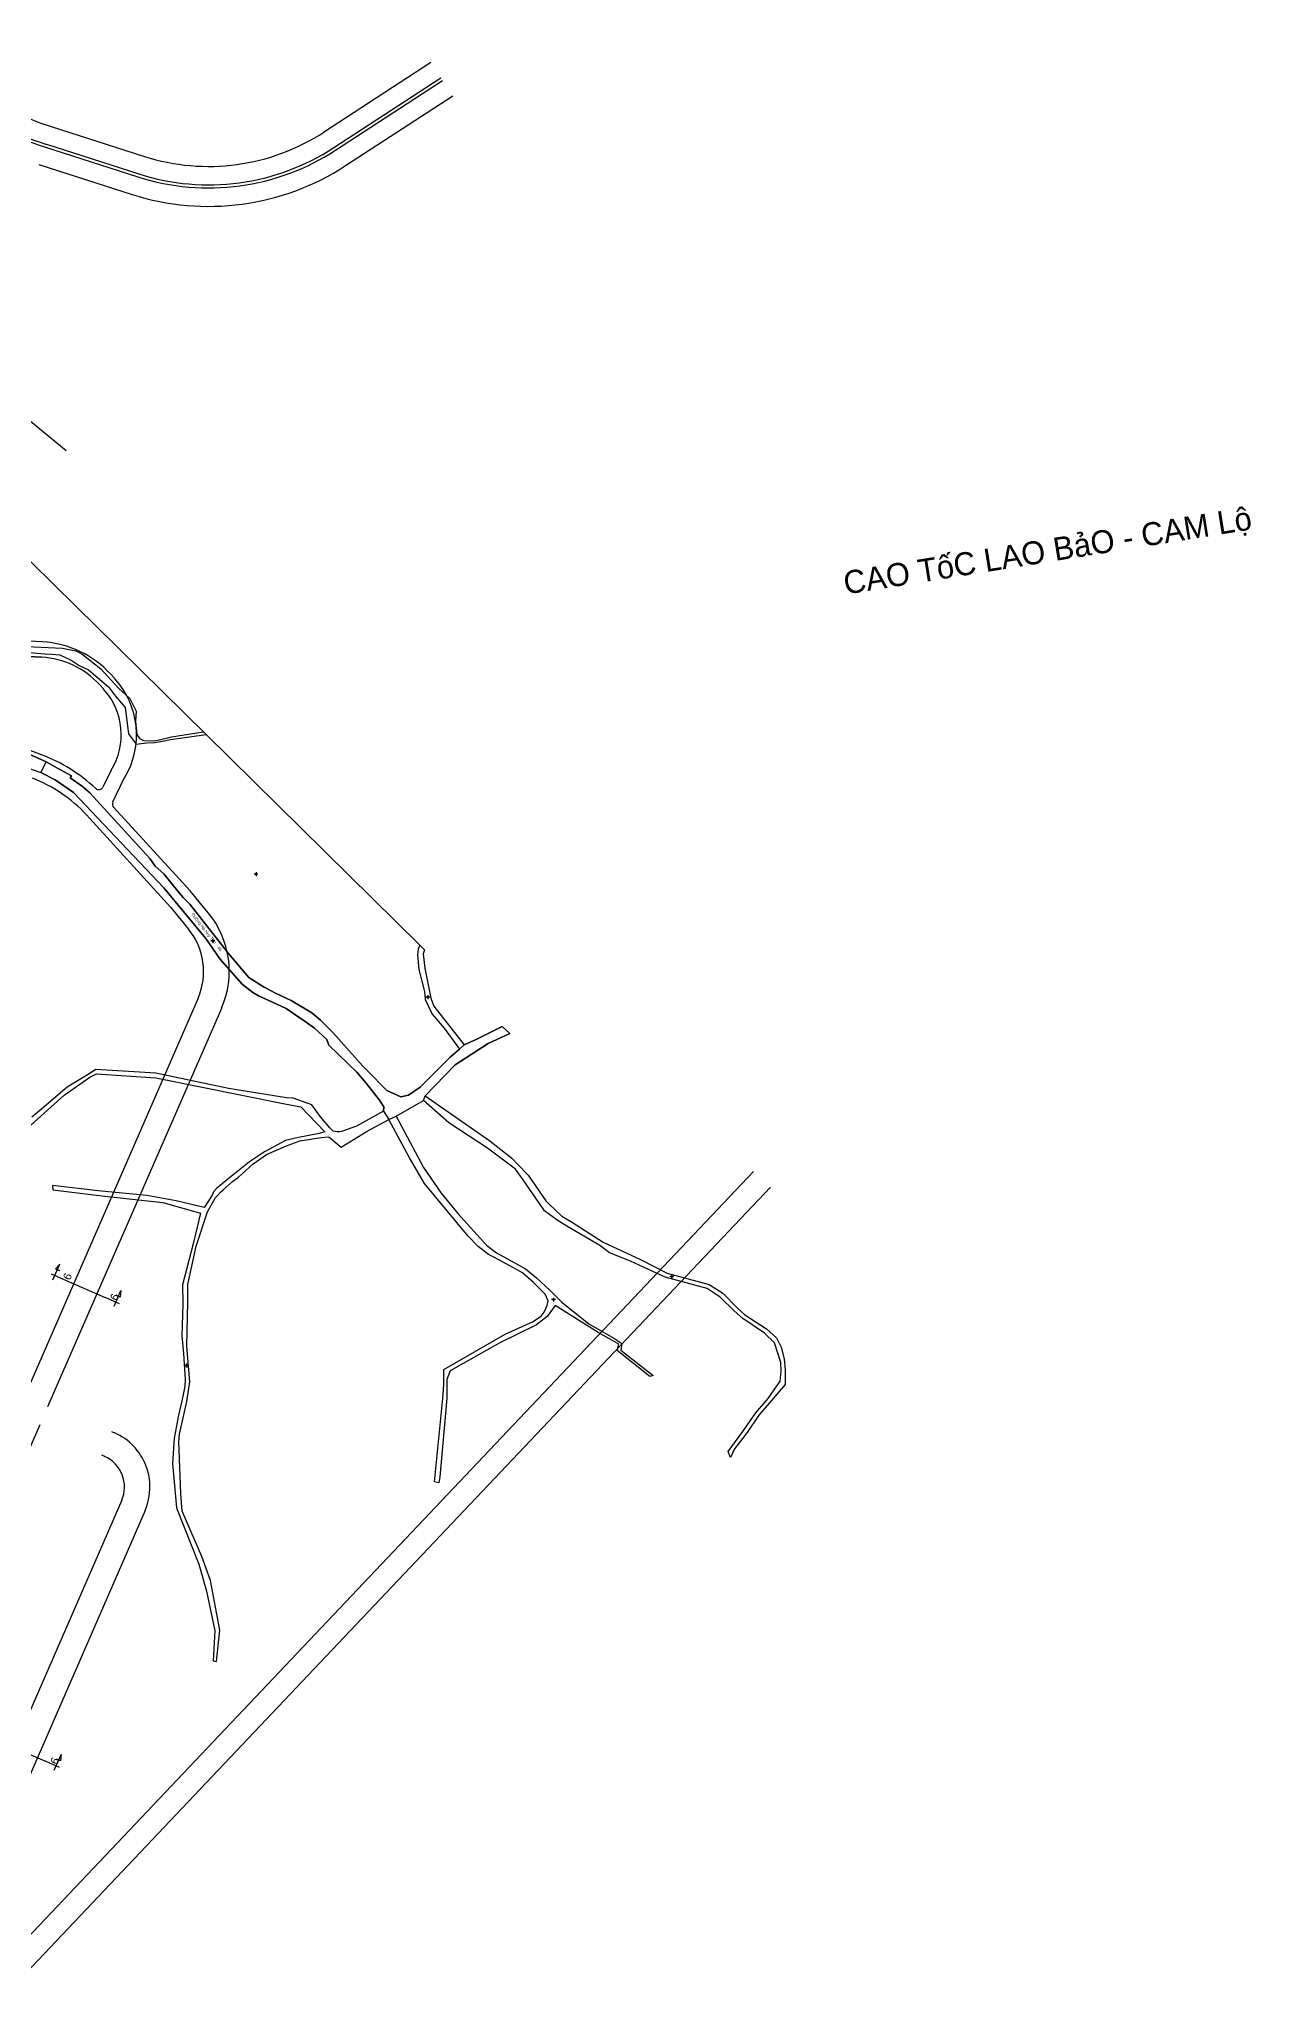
# Model space of a CAD drawing. Extents: x 548357 to 553331, y 1835329 to 1842351.
# Drawn here: x 552542 to 553331, y 1838667 to 1839931 of the extents above; entities that cross this region are included whole.
import ezdxf

# ---------------------------------------------------------------- set-up
doc = ezdxf.new("R2010")
doc.units = 0
for name, color, linetype in [('Level 1', 7, 'Continuous'), ('Level 10', 7, 'Continuous'), ('Level 11', 7, 'Continuous'), ('Level 2', 7, 'Continuous'), ('Level 27', 7, 'Continuous'), ('Level 30', 7, 'Continuous'), ('Level 4', 7, 'Continuous'), ('Level 5', 7, 'Continuous')]:
    doc.layers.add(name, color=color, linetype=linetype)

msp = doc.modelspace()

# ---------------------------------------------------------------- linework, layer by layer
at = {"layer": 'Level 1'}
for points in [[(552551.5, 1839123.1), (552556, 1839133.3)], [(552556, 1839133.3), (552553.2, 1839130.2), (552555.8, 1839129)], [(552550.4, 1839126.9), (552559.7, 1839122.9)], [(552559.7, 1839122.9), (552585.6, 1839111.6)], [(552594.9, 1839107.5), (552585.6, 1839111.6)], [(552591.3, 1839105.8), (552595.8, 1839116)], [(552595.8, 1839116), (552595.3, 1839111.8), (552592.7, 1839113)], [(552520.7, 1838821.1), (552546.6, 1838809.8)], [(552555.9, 1838805.7), (552546.6, 1838809.8)], [(552552.4, 1838804), (552556.8, 1838814.2)], [(552556.8, 1838814.2), (552556.4, 1838810), (552553.8, 1838811.2)]]:
    msp.add_lwpolyline(points, dxfattribs=at)
at = {"layer": 'Level 10'}
for p, q in [((552651.2, 1839477.9), (552790.4, 1839340.7)), ((552543.6, 1839453.2), (552547.1, 1839460)), ((552816.1, 1839273.1), (552819.1, 1839276)), ((552766.6, 1839232.7), (552770.1, 1839227.3)), ((552774.9, 1839229.5), (552792.7, 1839239.7)), ((552792.7, 1839239.7), (552793.9, 1839242.8)), ((552770.1, 1839227.3), (552774.9, 1839229.5))]:
    msp.add_line(p, q, dxfattribs=at)
for points in [[(552236.5, 1839855.9), (552237.8, 1839855.4), (552261.5, 1839848.7), (552266.6, 1839857.7), (552274.6, 1839854), (552279.7, 1839850.4), (552282, 1839848.5), (552285.3, 1839846.3), (552291.2, 1839844), (552292.1, 1839841), (552291.7, 1839835.1), (552285.8, 1839823.9), (552279.3, 1839815.7), (552307.2, 1839806.7), (552323.1, 1839804), (552523.4, 1839603.7), (552651.2, 1839477.9)], [(552529.8, 1839535.4), (552557.8, 1839534.1), (552566.5, 1839532.4), (552570.4, 1839530.3), (552582.8, 1839520.6), (552594.1, 1839508), (552601.6, 1839501.3), (552605.7, 1839493.1), (552605.2, 1839486.6), (552606.1, 1839477.8), (552607.8, 1839475.2), (552610.4, 1839474), (552617.2, 1839473.8), (552621.8, 1839474.7), (552628.8, 1839476.3), (552649.4, 1839479.6)], [(552519.7, 1839531.8), (552534.7, 1839531.4), (552541, 1839530.7), (552546.4, 1839530.3), (552550.5, 1839530.1), (552556, 1839529.6), (552563.3, 1839526.2), (552568.6, 1839522.8), (552574.6, 1839519.9), (552587.6, 1839508.9), (552592.3, 1839502.7), (552598.6, 1839495.4), (552600.8, 1839478.2), (552605.7, 1839471.6), (552612.6, 1839472.4), (552617.6, 1839472.6), (552622.8, 1839473.5), (552628, 1839474.7), (552651.2, 1839477.9)], [(552504.5, 1839475.4), (552513.5, 1839472.4), (552520.9, 1839470.1), (552526.4, 1839468.8), (552531.4, 1839466.9), (552536.9, 1839464.7), (552541.9, 1839462.5), (552547.1, 1839460)], [(552547.1, 1839460), (552558.5, 1839453.7), (552563.7, 1839451), (552562.8, 1839449.6), (552570.7, 1839444), (552575.6, 1839440), (552614.6, 1839397.2), (552618.1, 1839392.2), (552623.8, 1839387.1), (552632.9, 1839375.9), (552636.4, 1839371.9), (552640.7, 1839367.5), (552665.7, 1839335.4), (552679.1, 1839319.7), (552688.5, 1839313.6), (552696.9, 1839309.3), (552706.5, 1839304.7), (552720, 1839296.7), (552725.6, 1839291.9), (552734, 1839283.7), (552753.2, 1839262), (552756, 1839259.2), (552768.9, 1839246.2), (552777.9, 1839242), (552782.9, 1839243.1), (552790.5, 1839248.4), (552810.1, 1839267.9), (552816.1, 1839273.1)], [(552532.1, 1839457.5), (552538.1, 1839455), (552543.6, 1839453.2)], [(552766.6, 1839232.7), (552766.8, 1839235.6), (552764, 1839239.9), (552755.4, 1839250.9), (552749.3, 1839258.2), (552731, 1839275.7), (552731, 1839275.7), (552731, 1839275.7), (552729.9, 1839279.4), (552721.7, 1839286.8), (552715.8, 1839291.2), (552703.3, 1839299.5), (552694.4, 1839303.8), (552685.7, 1839307.7), (552681.6, 1839309.9), (552674.8, 1839315.4), (552660.2, 1839332), (552651.1, 1839345.1), (552623.8, 1839378), (552564.9, 1839440.2), (552552.9, 1839448.4), (552543.6, 1839453.2)], [(552790.4, 1839340.7), (552789.2, 1839338.2), (552788.8, 1839334.8), (552789.6, 1839324.9), (552793.4, 1839310.7), (552793.9, 1839305.5), (552798.4, 1839295.8), (552806.1, 1839286.8), (552816.1, 1839273.1)], [(552790.4, 1839340.7), (552793.4, 1839337.8), (552792.5, 1839335.2), (552793.6, 1839325.9), (552797.4, 1839306.2), (552799.5, 1839301.1), (552819.1, 1839276)], [(552819.1, 1839276), (552827.5, 1839279.7), (552844, 1839287.9), (552848.8, 1839283.3), (552834.7, 1839276.8), (552813.4, 1839262.9), (552793.9, 1839242.8)], [(552766.6, 1839232.7), (552749.2, 1839223), (552739.9, 1839219.8), (552738.3, 1839219.4), (552736.5, 1839219.3), (552734, 1839219.7), (552731.8, 1839221.9), (552725.7, 1839229.1), (552720, 1839236.8), (552707.8, 1839241.3), (552703.5, 1839241.4), (552671.2, 1839246.6), (552665.9, 1839247.5), (552618.4, 1839257.4), (552579.4, 1839259.8), (552574.5, 1839256.6), (552560.9, 1839248.4), (552544.4, 1839234.3), (552537.8, 1839228.9)], [(552537.2, 1839223.6), (552558.8, 1839243.1), (552575.5, 1839254.9), (552579.8, 1839257.1), (552618.6, 1839254.4), (552702.4, 1839237.6), (552712.8, 1839235.5), (552728.5, 1839219.3), (552724.8, 1839218.2), (552711.3, 1839215.7), (552702.9, 1839213.7), (552689.3, 1839206.4), (552679.5, 1839199.9), (552669.8, 1839192), (552666.7, 1839189.6), (552660.3, 1839184.5), (552658.1, 1839182.6), (552656.1, 1839180.3), (552655.1, 1839178.2), (552649.9, 1839170), (552631.7, 1839174.5), (552612.7, 1839177.8), (552580.9, 1839180.9)], [(552793.9, 1839242.8), (552835.9, 1839213.5), (552850.1, 1839202.2), (552854, 1839198.3), (552860.8, 1839191.2), (552872.3, 1839174.5), (552874.2, 1839172.4), (552882.8, 1839164.4), (552889, 1839160.7), (552909.7, 1839147.5), (552934, 1839136.3), (552951.2, 1839127.4), (552978.6, 1839120.1), (552987.6, 1839114.3), (552996.8, 1839104.8), (553001.9, 1839100.2), (553015.9, 1839091.1), (553022.5, 1839085.2), (553025.5, 1839079.2), (553027.5, 1839071.6), (553028.1, 1839064.3), (553028, 1839054.9), (553019, 1839044.2), (553010.9, 1839035), (553003.3, 1839023.7), (552995.2, 1839013), (552992.5, 1839007.5), (552991, 1839011.4), (553000.6, 1839024.3), (553009, 1839036.4), (553017.1, 1839045.9), (553024.9, 1839057.1), (553025.5, 1839063.6), (553025.2, 1839069.3), (553021.1, 1839082.1), (553014.7, 1839088.3), (553000.6, 1839097.8), (552994.9, 1839102.9), (552985.8, 1839111.7), (552977.3, 1839117.5), (552950, 1839124.7), (552927.5, 1839135.2), (552913.7, 1839140.7), (552907.5, 1839145.4), (552885.9, 1839157.9), (552879.7, 1839161.8), (552871.5, 1839168), (552868.3, 1839172.7), (552857.5, 1839188), (552852.7, 1839195.1), (552834.3, 1839208.6), (552809.2, 1839225.2), (552792.7, 1839239.7)], [(552580.9, 1839180.9), (552551.3, 1839184.4), (552551.5, 1839181.5), (552585.3, 1839177.4), (552623, 1839173.4), (552647.5, 1839166.5), (552642.7, 1839146.4), (552635.9, 1839119.7), (552636.1, 1839107.2), (552635.4, 1839086.7), (552636.6, 1839075.2), (552637.7, 1839058.3), (552637.3, 1839053.6), (552635.5, 1839044.3), (552633.3, 1839035), (552630.4, 1839020), (552629.4, 1839003.5), (552631.9, 1838974.7), (552646.4, 1838938.1), (552651.5, 1838920.4), (552656.9, 1838894.7), (552655.8, 1838875.1), (552657.9, 1838874.8), (552660.1, 1838895.1), (552654.1, 1838927.5), (552648.4, 1838943), (552635.6, 1838972.6), (552634.8, 1838983.7), (552634.3, 1838995.8), (552633.4, 1839017.6), (552633.9, 1839022.6), (552638.7, 1839043.9), (552640.7, 1839056.7), (552638.7, 1839079.6), (552639.3, 1839108.6), (552639.4, 1839119.9), (552644.8, 1839144.9), (552652.1, 1839167.3), (552657.4, 1839176.7), (552658.6, 1839178), (552660.6, 1839180), (552662.3, 1839181.7), (552668.5, 1839187), (552672.3, 1839189.9), (552681.9, 1839198.5), (552690.5, 1839204.5), (552703.5, 1839210.3), (552712.3, 1839213.5), (552726.2, 1839215.7), (552731.1, 1839216), (552739.2, 1839209.4), (552756.1, 1839219.8), (552770.1, 1839227.3)], [(552774.9, 1839229.5), (552785.6, 1839209.6), (552792.8, 1839196.2), (552804.2, 1839179.4), (552815, 1839166.3), (552833.8, 1839145.5), (552840.3, 1839140.7), (552853.6, 1839133.2), (552859, 1839130.1), (552866.3, 1839124.4), (552875.2, 1839116.2), (552882.8, 1839108.5), (552900.4, 1839094.3), (552916.5, 1839085), (552921.9, 1839081.6), (552921.1, 1839077.2), (552942.2, 1839060.8), (552940.1, 1839060.1), (552918.8, 1839077), (552919.9, 1839081.1), (552916.8, 1839083), (552906.4, 1839088.8), (552878.5, 1839106.4), (552873.2, 1839099.1), (552866.2, 1839093.7), (552842.3, 1839082), (552810.1, 1839063.9), (552807.9, 1839058.1), (552807.9, 1839055.1), (552807.8, 1839046), (552803.4, 1838994.9), (552802.8, 1838990.9), (552799.9, 1838991.6), (552805.3, 1839045.8), (552805.9, 1839054.8), (552805.9, 1839064.8), (552845.8, 1839087.7), (552863.7, 1839095.8), (552869.2, 1839099.3), (552871.2, 1839102.1), (552873.2, 1839106.4), (552873.9, 1839109.4), (552871.8, 1839113.8), (552864.3, 1839121.4), (552857.2, 1839127.5), (552851.4, 1839130.8), (552838.4, 1839137.8), (552835, 1839139.6), (552828.3, 1839144.7), (552821.7, 1839151.4), (552793.4, 1839185.8), (552783.6, 1839202.5), (552770.1, 1839227.3)]]:
    msp.add_lwpolyline(points, dxfattribs=at)
at = {"layer": 'Level 11'}
for p, q in [((552683.1, 1839386.9), (552682.5, 1839386.9)), ((552683.7, 1839387.5), (552683.1, 1839386.9)), ((552683.1, 1839386.9), (552683.7, 1839386.3)), ((552683.7, 1839388.2), (552683.7, 1839387.5)), ((552684.4, 1839386.9), (552683.7, 1839387.5)), ((552683.7, 1839386.3), (552684.4, 1839386.9)), ((552683.7, 1839386.3), (552683.7, 1839385.7)), ((552685, 1839386.9), (552684.4, 1839386.9)), ((552655.1, 1839343.6), (552654.4, 1839343.6)), ((552655.7, 1839344.2), (552655.1, 1839343.6)), ((552655.1, 1839343.6), (552655.7, 1839343)), ((552655.7, 1839344.9), (552655.7, 1839344.2)), ((552656.3, 1839343.6), (552655.7, 1839344.2)), ((552655.7, 1839343), (552656.3, 1839343.6)), ((552655.7, 1839343), (552655.7, 1839342.4)), ((552656.9, 1839343.6), (552656.3, 1839343.6)), ((552795.5, 1839308.2), (552795.5, 1839307.5)), ((552794.9, 1839306.9), (552794.3, 1839306.9)), ((552795.5, 1839307.5), (552794.9, 1839306.9)), ((552794.9, 1839306.9), (552795.5, 1839306.3)), ((552796.2, 1839306.9), (552795.5, 1839307.5)), ((552795.5, 1839306.3), (552796.2, 1839306.9)), ((552795.5, 1839306.3), (552795.5, 1839305.7)), ((552796.8, 1839306.9), (552796.2, 1839306.9)), ((552953.7, 1839125.1), (552953.1, 1839125.1)), ((552954.3, 1839125.8), (552953.7, 1839125.1)), ((552953.7, 1839125.1), (552954.3, 1839124.5)), ((552954.3, 1839126.4), (552954.3, 1839125.8)), ((552954.9, 1839125.1), (552954.3, 1839125.8)), ((552954.3, 1839124.5), (552954.9, 1839125.1)), ((552954.3, 1839124.5), (552954.3, 1839123.9)), ((552955.6, 1839125.1), (552954.9, 1839125.1)), ((552876.7, 1839110.2), (552876.1, 1839110.2)), ((552877.3, 1839110.8), (552876.7, 1839110.2)), ((552876.7, 1839110.2), (552877.3, 1839109.6)), ((552877.3, 1839111.4), (552877.3, 1839110.8)), ((552877.9, 1839110.2), (552877.3, 1839110.8)), ((552877.3, 1839109.6), (552877.9, 1839110.2)), ((552877.3, 1839109.6), (552877.3, 1839108.9)), ((552878.6, 1839110.2), (552877.9, 1839110.2)), ((552638.4, 1839067.9), (552637.8, 1839067.3)), ((552638.4, 1839068.5), (552638.4, 1839067.9)), ((552639.1, 1839067.3), (552638.4, 1839067.9)), ((552637.8, 1839067.3), (552637.2, 1839067.3)), ((552637.8, 1839067.3), (552638.4, 1839066.7)), ((552638.4, 1839066.7), (552639.1, 1839067.3)), ((552638.4, 1839066.7), (552638.4, 1839066)), ((552639.7, 1839067.3), (552639.1, 1839067.3))]:
    msp.add_line(p, q, dxfattribs=at)
for centre in [(552683.7, 1839386.9), (552655.7, 1839343.6), (552795.5, 1839306.9), (552954.3, 1839125.1), (552877.3, 1839110.2), (552638.4, 1839067.3)]:
    msp.add_circle(centre, 0.15, dxfattribs=at)
at = {"layer": 'Level 2'}
msp.add_lwpolyline([(552401.8, 1839497.7), (552404.7, 1839496.4), (552429.3, 1839490.3), (552456.2, 1839483.3), (552482.9, 1839475.1), (552491.8, 1839472.2), (552517.2, 1839461.7), (552523.7, 1839459.9), (552529.4, 1839457.8), (552532.1, 1839457.5), (552538.1, 1839455), (552543.6, 1839453.2), (552547.1, 1839460), (552541.9, 1839462.5), (552536.9, 1839464.7), (552531.4, 1839466.9), (552526.4, 1839468.8), (552520.9, 1839470.1), (552513.5, 1839472.4), (552504.5, 1839475.4), (552501.5, 1839475.9)], dxfattribs=at)
at = {"layer": 'Level 27'}
for p, q in [((552563.7, 1839451), (552558.5, 1839453.7)), ((552562.8, 1839449.6), (552563.7, 1839451)), ((552570.7, 1839444), (552562.8, 1839449.6)), ((552575.6, 1839440), (552570.7, 1839444)), ((552725.6, 1839291.9), (552720, 1839296.7)), ((552734, 1839283.7), (552725.6, 1839291.9))]:
    msp.add_line(p, q, dxfattribs=at)
for points in [[(552558.5, 1839453.7), (552547.1, 1839460), (552543.6, 1839453.2), (552552.9, 1839448.4), (552564.9, 1839440.2), (552623.8, 1839378), (552651.1, 1839345.1), (552660.2, 1839332), (552674.8, 1839315.4), (552681.6, 1839309.9), (552685.7, 1839307.7), (552694.4, 1839303.8), (552703.3, 1839299.5), (552715.8, 1839291.2), (552721.7, 1839286.8), (552729.9, 1839279.4), (552731, 1839275.7), (552731, 1839275.7), (552749.3, 1839258.2), (552755.4, 1839250.9), (552764, 1839239.9), (552766.8, 1839235.6), (552766.6, 1839232.7), (552770.1, 1839227.3), (552774.9, 1839229.5), (552792.7, 1839239.7), (552793.9, 1839242.8), (552813.4, 1839262.9), (552834.7, 1839276.8), (552848.8, 1839283.3), (552844, 1839287.9), (552827.5, 1839279.7), (552819.1, 1839276), (552816.1, 1839273.1), (552810.1, 1839267.9), (552790.5, 1839248.4), (552782.9, 1839243.1), (552777.9, 1839242), (552768.9, 1839246.2), (552756, 1839259.2), (552753.2, 1839262), (552734, 1839283.7)], [(552618.1, 1839392.2), (552614.6, 1839397.2), (552575.6, 1839440)], [(552665.7, 1839335.4), (552640.7, 1839367.5), (552636.4, 1839371.9), (552632.9, 1839375.9), (552623.8, 1839387.1), (552618.1, 1839392.2)], [(552720, 1839296.7), (552706.5, 1839304.7), (552696.9, 1839309.3), (552688.5, 1839313.6), (552679.1, 1839319.7), (552665.7, 1839335.4)]]:
    msp.add_lwpolyline(points, dxfattribs=at)
at = {"layer": 'Level 30'}
for points in [[(552727.7, 1839869.8), (552797.5, 1839915.3)], [(552734.3, 1839859.7), (552804, 1839905.2)], [(552735.4, 1839858), (552805.1, 1839903.5)], [(552741.9, 1839848), (552811.7, 1839893.5)], [(552550.3, 1839873.5), (552611.1, 1839854)], [(552546, 1839860.2), (552606.8, 1839840.7)], [(552546.6, 1839862.1), (552607.4, 1839842.6)], [(552542.4, 1839848.7), (552603.1, 1839829.3)], [(552560.2, 1839662.5), (552412.4, 1839783.8)], [(552544.8, 1839538.1), (552523.2, 1839539.3)], [(552544.8, 1839538.1), (552523.2, 1839539.3)], [(552522.6, 1839529.3), (552544.3, 1839528.2)], [(552544.3, 1839528.2), (552522.6, 1839529.3)], [(552581.8, 1839510.4), (552584.5, 1839507.5)], [(552584.5, 1839507.5), (552581.8, 1839510.4)], [(552591.9, 1839514.2), (552589.2, 1839517.1)], [(552591.9, 1839514.2), (552589.2, 1839517.1)], [(552544.1, 1839464.7), (552511.7, 1839477.1)], [(552589.5, 1839454.6), (552584.1, 1839443.7)], [(552590.5, 1839434), (552598.2, 1839449.8)], [(552590.5, 1839434), (552598.2, 1839449.8)], [(552573.3, 1839425.5), (552628.3, 1839365.4)], [(552640.8, 1839376.2), (552591, 1839430.6)], [(552652.6, 1839361.8), (552640.8, 1839376.2)], [(552628.3, 1839365.4), (552639.8, 1839351.2)], [(552646, 1839306.3), (552536.9, 1839056)], [(552661.3, 1839299.6), (552548.1, 1839040.4)], [(550477, 1837736.9), (551348, 1837763.5), (551500.2, 1837768.3), (551598, 1837771.3), (551819.2, 1837939.8), (551882.1, 1838006.2), (553007.6, 1839193.6)], [(550483.8, 1837722.1), (551349, 1837748.5), (551500.6, 1837753.3), (551603.3, 1837756.5), (551829.2, 1837928.6), (551893, 1837995.9), (553018.5, 1839183.3)], [(552543, 1839028.7), (552475.8, 1838874.8)], [(552589.7, 1839024.3), (552591.7, 1839023.4)], [(552583.1, 1839009.2), (552585.1, 1839008.3)], [(552596.4, 1838979.6), (552472.2, 1838695.3)], [(552611.5, 1838973), (552487.4, 1838688.7)]]:
    msp.add_lwpolyline(points, dxfattribs=at)
for centre, radius, start, end in [((552622.6, 1840099.2), 237, 225.3841, 252.2392), ((552622.6, 1840099.2), 251, 225.3841, 252.2392), ((552622.6, 1840099.2), 249, 225.3841, 252.2392), ((552652.9, 1839984.5), 137, 252.2392, 303.1232), ((552652.9, 1839984.5), 151, 252.2392, 303.1232), ((552652.9, 1839984.5), 149, 252.2392, 303.1232), ((552652.9, 1839984.5), 163, 252.2392, 303.1232), ((552541.2, 1839473.2), 65, 42.4927, 86.8593), ((552541.2, 1839473.2), 65, 42.4927, 86.8593), ((552541.2, 1839473.2), 55, 42.4927, 86.8593), ((552541.2, 1839473.2), 55, 42.4927, 86.8593), ((552552, 1839477.7), 54, 328.8048, 42.4927), ((552552, 1839477.7), 54, 328.8048, 42.4927), ((552552, 1839477.7), 44, 328.2555, 42.4927), ((552552, 1839477.7), 44, 328.2555, 42.4927), ((552505.6, 1839363.6), 108.2, 47.0324, 69.1518), ((552505.6, 1839363.6), 91.8, 42.4657, 69.1518), ((552581.4, 1839445), 3, 227.0324, 333.8955), ((552593.2, 1839432.6), 3, 153.8955, 222.4657), ((552606.3, 1839323.7), 60, 336.4158, 39.5175), ((552606.3, 1839323.7), 43.3, 336.4158, 39.5175), ((552576.4, 1838988.3), 38.3, 336.4158, 66.4158), ((552576.4, 1838988.3), 21.7, 336.4158, 66.4158)]:
    msp.add_arc(centre, radius, start, end, dxfattribs=at)

# ---------------------------------------------------------------- texts
at = {"layer": 'Level 1'}
for s, height, rotation, p in [('CAO TốC LAO BảO - CAM Lộ', 15, 9.1058, (553067.4, 1839568.9)), ('6', 5.21, 66.4158, (552562.6, 1839122.4)), ('6', 5.21, 66.4158, (552593.2, 1839109)), ('6', 5.21, 66.4158, (552554.3, 1838807.2))]:
    msp.add_text(s, height=height, rotation=rotation, dxfattribs=at).set_placement(p)
at = {"layer": 'Level 4'}
msp.add_text('4b', height=2, rotation=307.7573, dxfattribs=at).set_placement((552658.4, 1839339))
at = {"layer": 'Level 5'}
msp.add_text('Đường Hà Huy Tập', height=2, rotation=307.7573, dxfattribs=at).set_placement((552641.6, 1839360.6))

doc.saveas('drawing.dxf')
